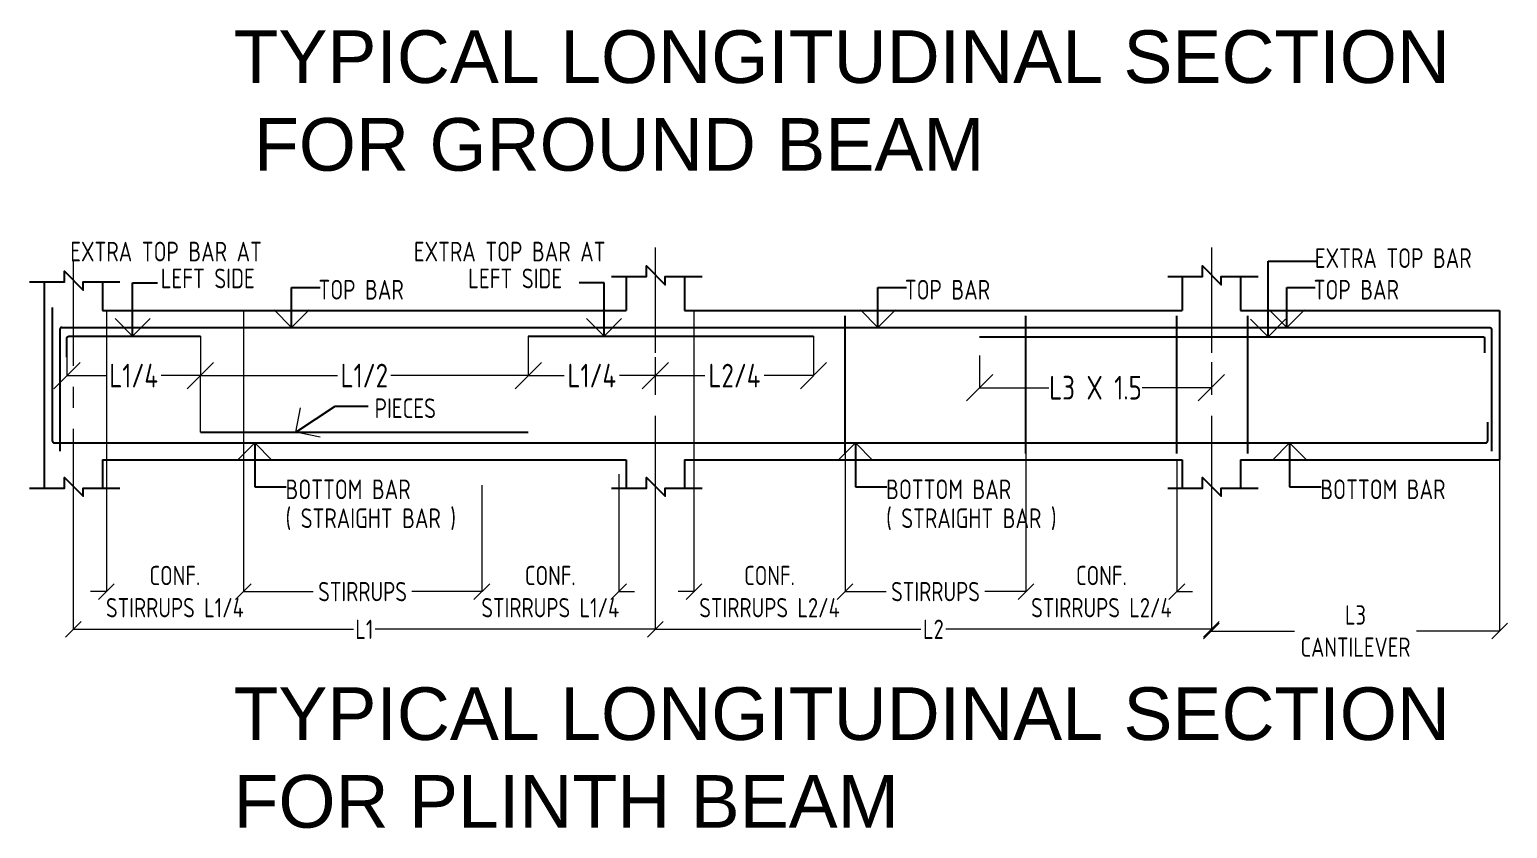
# Model space of a CAD drawing. Header units: inches. Extents: x -605 to 2991212, y -2872845 to 0.
# Drawn here: x 2526696 to 2548678, y -2734052 to -2722176 of the extents above; entities that cross this region are included whole.
import ezdxf

# ---------------------------------------------------------------- set-up
doc = ezdxf.new("R2010")
doc.units = ezdxf.units.IN
doc.header["$LTSCALE"] = 600
doc.header["$MEASUREMENT"] = 0
doc.linetypes.add('CENTER', pattern=[2, 1.25, -0.25, 0.25, -0.25])
doc.linetypes.add('CONTINOUS', pattern=[0])
for name, color, linetype, lineweight in [('CENTRE LINE', 251, 'CENTER', 0), ('rDIMension', 1, 'Continuous', 18), ('rRCC 1', 3, 'Continuous', 25), ('rRCC 2', 40, 'Continuous', 15), ('rREINF 1', 1, 'Continuous', 25)]:
    doc.layers.add(name, color=color, linetype=linetype, lineweight=lineweight)
doc.layers.add('rFOUNDATION', color=7, linetype='CONTINOUS', lineweight=15, true_color=0xd26722)
doc.styles.add('DIM', font='geniso.shx', dxfattribs={"width": 0.85})
doc.styles.get("Standard").update_dxf_attribs({"font": 'arial.ttf'})
doc.dimstyles.new('ST-100', dxfattribs={"dimscale": 100, "dimtxt": 2.5, "dimasz": 2, "dimexe": 0.18, "dimexo": 0.0625, "dimgap": 0.2, "dimtad": 0, "dimdec": 0, "dimzin": 0, "dimdsep": 46, "dimtxsty": 'DIM', "dimblk": 'OPEN90', "dimcen": 0.09, "dimclrd": 256, "dimclrt": 7, "dimadec": 0, "dimazin": 0, "dimtfac": 1, "dimtdec": 0, "dimtofl": 0, "dimtmove": 0, "dimatfit": 3, "dimldrblk": 'OPEN90', "dimfxl": 1, "dimtolj": 1, "dimtzin": 0, "dimlwd": -1, "dimarcsym": 0})

# ---------------------------------------------------------------- blocks, each defined once
blk = doc.blocks.new('_Open90')
at = {"color": 0, "linetype": 'ByBlock', "lineweight": -2}
for p, q in [((-0.5, 0.5), (0, 0)), ((0, 0), (-1, 0)), ((0, 0), (-0.5, -0.5))]:
    blk.add_line(p, q, dxfattribs=at)
blk = doc.blocks.new('_Oblique')
at = {"color": 0, "lineweight": -2}
blk.add_line((-0.5, -0.5), (0.5, 0.5), dxfattribs=at)
blk = doc.blocks.new('*D2619')
at = {"layer": 'Defpoints', "color": 0}
for p in [(1429291.3, -845770.8), (1430072.7, -845770.8), (1430072.7, -847373.5)]:
    blk.add_point(p, dxfattribs=at)
at = {"layer": 'rDIMension', "color": 0, "lineweight": -2}
for p, q in [((1429291.3, -845770.8), (1429291.3, -847373.5)), ((1430072.7, -845770.8), (1430072.7, -847373.5))]:
    blk.add_line(p, q, dxfattribs=at)
at = {"layer": 'rDIMension'}
for p, q in [((1429291.3, -847373.5), (1429201.3, -847373.5)), ((1430072.7, -847373.5), (1430162.7, -847373.5))]:
    blk.add_line(p, q, dxfattribs=at)
at = {"layer": 'rDIMension', "xscale": 90, "yscale": 90, "zscale": 90}
blk.add_blockref('_Oblique', (1429291.3, -847373.5), dxfattribs=at)
at = {"layer": 'rDIMension', "xscale": 90, "yscale": 90, "zscale": 90, "rotation": 180}
blk.add_blockref('_Oblique', (1430072.7, -847373.5), dxfattribs=at)
at = {"layer": 'rDIMension', "color": 7, "insert": (1429682, -847373.5), "char_height": 110, "attachment_point": 5, "style": 'DIM'}
blk.add_mtext('\\A1;CONF.\\PSTIRRUPS L1/4', dxfattribs=at)
blk = doc.blocks.new('*D2620')
at = {"layer": 'Defpoints', "color": 0}
for p in [(1432214, -846703.3), (1431432.6, -846766.2), (1432214, -847373.5)]:
    blk.add_point(p, dxfattribs=at)
at = {"layer": 'rDIMension', "color": 0, "lineweight": -2}
for p, q in [((1432214, -846703.3), (1432214, -847373.5)), ((1431432.6, -846766.2), (1431432.6, -847373.5))]:
    blk.add_line(p, q, dxfattribs=at)
at = {"layer": 'rDIMension'}
for p, q in [((1431432.6, -847373.5), (1431342.6, -847373.5)), ((1432214, -847373.5), (1432304, -847373.5))]:
    blk.add_line(p, q, dxfattribs=at)
at = {"layer": 'rDIMension', "xscale": 90, "yscale": 90, "zscale": 90}
blk.add_blockref('_Oblique', (1431432.6, -847373.5), dxfattribs=at)
at = {"layer": 'rDIMension', "xscale": 90, "yscale": 90, "zscale": 90, "rotation": 180}
blk.add_blockref('_Oblique', (1432214, -847373.5), dxfattribs=at)
at = {"layer": 'rDIMension', "color": 7, "insert": (1431823.3, -847373.5), "char_height": 110, "attachment_point": 5, "style": 'DIM'}
blk.add_mtext('\\A1;CONF.\\PSTIRRUPS L1/4', dxfattribs=at)
blk = doc.blocks.new('*D2621')
at = {"layer": 'Defpoints', "color": 0}
for p in [(1431432.6, -846878.1), (1430072.7, -847191.2), (1431432.6, -847373.5)]:
    blk.add_point(p, dxfattribs=at)
at = {"layer": 'rDIMension', "color": 0, "lineweight": -2}
for p, q in [((1431432.6, -846878.1), (1431432.6, -847373.5)), ((1430072.7, -847191.2), (1430072.7, -847373.5))]:
    blk.add_line(p, q, dxfattribs=at)
at = {"layer": 'rDIMension'}
for p, q in [((1430072.7, -847373.5), (1430470.9, -847373.5)), ((1431432.6, -847373.5), (1431034.4, -847373.5))]:
    blk.add_line(p, q, dxfattribs=at)
at = {"layer": 'rDIMension', "xscale": 90, "yscale": 90, "zscale": 90, "rotation": 180}
blk.add_blockref('_Oblique', (1430072.7, -847373.5), dxfattribs=at)
at = {"layer": 'rDIMension', "xscale": 90, "yscale": 90, "zscale": 90}
blk.add_blockref('_Oblique', (1431432.6, -847373.5), dxfattribs=at)
at = {"layer": 'rDIMension', "color": 7, "insert": (1430752.6, -847373.5), "char_height": 110, "attachment_point": 5, "style": 'DIM'}
blk.add_mtext('\\A1;STIRRUPS', dxfattribs=at)
blk = doc.blocks.new('*D2622')
at = {"layer": 'Defpoints', "color": 0}
for p in [(1432642.9, -845770.8), (1433504.8, -846622.4), (1433504.8, -847373.5)]:
    blk.add_point(p, dxfattribs=at)
at = {"layer": 'rDIMension', "color": 0, "lineweight": -2}
for p, q in [((1432642.9, -845770.8), (1432642.9, -847373.5)), ((1433504.8, -846622.4), (1433504.8, -847373.5))]:
    blk.add_line(p, q, dxfattribs=at)
at = {"layer": 'rDIMension'}
for p, q in [((1432642.9, -847373.5), (1432552.9, -847373.5)), ((1433504.8, -847373.5), (1433594.8, -847373.5))]:
    blk.add_line(p, q, dxfattribs=at)
at = {"layer": 'rDIMension', "xscale": 90, "yscale": 90, "zscale": 90}
blk.add_blockref('_Oblique', (1432642.9, -847373.5), dxfattribs=at)
at = {"layer": 'rDIMension', "xscale": 90, "yscale": 90, "zscale": 90, "rotation": 180}
blk.add_blockref('_Oblique', (1433504.8, -847373.5), dxfattribs=at)
at = {"layer": 'rDIMension', "color": 7, "insert": (1433073.9, -847373.5), "char_height": 110, "attachment_point": 5, "style": 'DIM'}
blk.add_mtext('\\A1;CONF.\\PSTIRRUPS L2/4', dxfattribs=at)
blk = doc.blocks.new('*D2623')
at = {"layer": 'Defpoints', "color": 0}
for p in [(1432422.6, -846916.7), (1435594.7, -846916.7), (1435594.7, -847588.4)]:
    blk.add_point(p, dxfattribs=at)
at = {"layer": 'rDIMension', "color": 0, "lineweight": -2}
for p, q in [((1432422.6, -846916.7), (1432422.6, -847588.4)), ((1435594.7, -846916.7), (1435594.7, -847588.4))]:
    blk.add_line(p, q, dxfattribs=at)
at = {"layer": 'rDIMension'}
for p, q in [((1432422.6, -847588.4), (1433937.2, -847588.4)), ((1435594.7, -847588.4), (1434080.1, -847588.4))]:
    blk.add_line(p, q, dxfattribs=at)
at = {"layer": 'rDIMension', "xscale": 90, "yscale": 90, "zscale": 90, "rotation": 180}
blk.add_blockref('_Oblique', (1432422.6, -847588.4), dxfattribs=at)
at = {"layer": 'rDIMension', "xscale": 90, "yscale": 90, "zscale": 90}
blk.add_blockref('_Oblique', (1435594.7, -847588.4), dxfattribs=at)
at = {"layer": 'rDIMension', "color": 7, "insert": (1434008.7, -847588.4), "char_height": 110, "attachment_point": 5, "style": 'DIM'}
blk.add_mtext('\\A1;L2', dxfattribs=at)
blk = doc.blocks.new('*D2624')
at = {"layer": 'Defpoints', "color": 0}
for p in [(1429102.5, -846916.7), (1432422.6, -846916.7), (1429102.5, -847588.4)]:
    blk.add_point(p, dxfattribs=at)
at = {"layer": 'rDIMension', "color": 0, "lineweight": -2}
for p, q in [((1429102.5, -846916.7), (1429102.5, -847588.4)), ((1432422.6, -846916.7), (1432422.6, -847588.4))]:
    blk.add_line(p, q, dxfattribs=at)
at = {"layer": 'rDIMension'}
for p, q in [((1429102.5, -847588.4), (1430700.4, -847588.4)), ((1432422.6, -847588.4), (1430824.6, -847588.4))]:
    blk.add_line(p, q, dxfattribs=at)
at = {"layer": 'rDIMension', "xscale": 90, "yscale": 90, "zscale": 90, "rotation": 180}
blk.add_blockref('_Oblique', (1429102.5, -847588.4), dxfattribs=at)
at = {"layer": 'rDIMension', "xscale": 90, "yscale": 90, "zscale": 90}
blk.add_blockref('_Oblique', (1432422.6, -847588.4), dxfattribs=at)
at = {"layer": 'rDIMension', "color": 7, "insert": (1430762.5, -847588.4), "char_height": 110, "attachment_point": 5, "style": 'DIM'}
blk.add_mtext('\\A1;L1', dxfattribs=at)
blk = doc.blocks.new('*D2625')
at = {"layer": 'Defpoints', "color": 0}
for p in [(1433504.8, -846586.3), (1434536.8, -846586.3), (1434536.8, -847373.5)]:
    blk.add_point(p, dxfattribs=at)
at = {"layer": 'rDIMension', "color": 0, "lineweight": -2}
for p, q in [((1433504.8, -846586.3), (1433504.8, -847373.5)), ((1434536.8, -846586.3), (1434536.8, -847373.5))]:
    blk.add_line(p, q, dxfattribs=at)
at = {"layer": 'rDIMension'}
for p, q in [((1433504.8, -847373.5), (1433739, -847373.5)), ((1434536.8, -847373.5), (1434302.5, -847373.5))]:
    blk.add_line(p, q, dxfattribs=at)
at = {"layer": 'rDIMension', "xscale": 90, "yscale": 90, "zscale": 90, "rotation": 180}
blk.add_blockref('_Oblique', (1433504.8, -847373.5), dxfattribs=at)
at = {"layer": 'rDIMension', "xscale": 90, "yscale": 90, "zscale": 90}
blk.add_blockref('_Oblique', (1434536.8, -847373.5), dxfattribs=at)
at = {"layer": 'rDIMension', "color": 7, "insert": (1434020.8, -847373.5), "char_height": 110, "attachment_point": 5, "style": 'DIM'}
blk.add_mtext('\\A1;STIRRUPS', dxfattribs=at)
blk = doc.blocks.new('*D2626')
at = {"layer": 'Defpoints', "color": 0}
for p in [(1434536.8, -846586.3), (1435397.3, -846622.4), (1435397.3, -847373.5)]:
    blk.add_point(p, dxfattribs=at)
at = {"layer": 'rDIMension', "color": 0, "lineweight": -2}
for p, q in [((1434536.8, -846586.3), (1434536.8, -847373.5)), ((1435397.3, -846622.4), (1435397.3, -847373.5))]:
    blk.add_line(p, q, dxfattribs=at)
at = {"layer": 'rDIMension'}
for p, q in [((1434536.8, -847373.5), (1434446.8, -847373.5)), ((1435397.3, -847373.5), (1435487.3, -847373.5))]:
    blk.add_line(p, q, dxfattribs=at)
at = {"layer": 'rDIMension', "xscale": 90, "yscale": 90, "zscale": 90}
blk.add_blockref('_Oblique', (1434536.8, -847373.5), dxfattribs=at)
at = {"layer": 'rDIMension', "xscale": 90, "yscale": 90, "zscale": 90, "rotation": 180}
blk.add_blockref('_Oblique', (1435397.3, -847373.5), dxfattribs=at)
at = {"layer": 'rDIMension', "color": 7, "insert": (1434967, -847373.5), "char_height": 110, "attachment_point": 5, "style": 'DIM'}
blk.add_mtext('\\A1;CONF.\\PSTIRRUPS L2/4', dxfattribs=at)
blk = doc.blocks.new('*D2627')
at = {"layer": 'Defpoints', "color": 0}
for p in [(1434272.3, -846028.1), (1435594.7, -846065.7), (1435594.7, -846211)]:
    blk.add_point(p, dxfattribs=at)
at = {"layer": 'rDIMension', "color": 0, "lineweight": -2}
for p, q in [((1434272.3, -846028.1), (1434272.3, -846211)), ((1435594.7, -846065.7), (1435594.7, -846211))]:
    blk.add_line(p, q, dxfattribs=at)
at = {"layer": 'rDIMension'}
for p, q in [((1434272.3, -846211), (1434666.8, -846211)), ((1435594.7, -846211), (1435200.2, -846211))]:
    blk.add_line(p, q, dxfattribs=at)
at = {"layer": 'rDIMension', "xscale": 149.45, "yscale": 149.45, "zscale": 149.45, "rotation": 180}
blk.add_blockref('_Oblique', (1434272.3, -846211), dxfattribs=at)
at = {"layer": 'rDIMension', "xscale": 149.45, "yscale": 149.45, "zscale": 149.45}
blk.add_blockref('_Oblique', (1435594.7, -846211), dxfattribs=at)
at = {"layer": 'rDIMension', "color": 7, "insert": (1434933.5, -846211), "char_height": 135, "attachment_point": 5, "style": 'DIM'}
blk.add_mtext('\\A1;L3 X 1.5', dxfattribs=at)
blk = doc.blocks.new('*D2628')
at = {"layer": 'Defpoints', "color": 0}
for p in [(1437238.3, -846622.4), (1435594.7, -846916.7), (1437238.3, -847598.5)]:
    blk.add_point(p, dxfattribs=at)
at = {"layer": 'rDIMension', "color": 0, "lineweight": -2}
for p, q in [((1437238.3, -846622.4), (1437238.3, -847598.5)), ((1435594.7, -846916.7), (1435594.7, -847598.5))]:
    blk.add_line(p, q, dxfattribs=at)
at = {"layer": 'rDIMension'}
for p, q in [((1435594.7, -847598.5), (1436069.3, -847598.5)), ((1437238.3, -847598.5), (1436763.8, -847598.5))]:
    blk.add_line(p, q, dxfattribs=at)
at = {"layer": 'rDIMension', "xscale": 90, "yscale": 90, "zscale": 90, "rotation": 180}
blk.add_blockref('_Oblique', (1435594.7, -847598.5), dxfattribs=at)
at = {"layer": 'rDIMension', "xscale": 90, "yscale": 90, "zscale": 90}
blk.add_blockref('_Oblique', (1437238.3, -847598.5), dxfattribs=at)
at = {"layer": 'rDIMension', "color": 7, "insert": (1436416.5, -847598.5), "char_height": 110, "attachment_point": 5, "style": 'DIM'}
blk.add_mtext('\\A1;L3\\PCANTILEVER', dxfattribs=at)
blk = doc.blocks.new('*D2629')
at = {"layer": 'Defpoints', "color": 0}
for p in [(1429066.2, -846037.5), (1429827.5, -846141.9), (1429827.5, -846465.3)]:
    blk.add_point(p, dxfattribs=at)
at = {"layer": 'rDIMension', "color": 0, "lineweight": -2}
for p, q in [((1429066.2, -846037.5), (1429066.2, -846141.9)), ((1429827.5, -846465.3), (1429827.5, -846141.9))]:
    blk.add_line(p, q, dxfattribs=at)
at = {"layer": 'rDIMension'}
for p, q in [((1429066.2, -846141.9), (1429289.1, -846141.9)), ((1429827.5, -846141.9), (1429604.5, -846141.9))]:
    blk.add_line(p, q, dxfattribs=at)
at = {"layer": 'rDIMension', "xscale": 149.45, "yscale": 149.45, "zscale": 149.45, "rotation": 180}
blk.add_blockref('_Oblique', (1429066.2, -846141.9), dxfattribs=at)
at = {"layer": 'rDIMension', "xscale": 149.45, "yscale": 149.45, "zscale": 149.45}
blk.add_blockref('_Oblique', (1429827.5, -846141.9), dxfattribs=at)
at = {"layer": 'rDIMension', "color": 7, "insert": (1429446.8, -846141.9), "char_height": 135, "attachment_point": 5, "style": 'DIM'}
blk.add_mtext('\\A1;L1/4', dxfattribs=at)
blk = doc.blocks.new('*D2630')
at = {"layer": 'Defpoints', "color": 0}
for p in [(1431697.6, -846055.2), (1432422.6, -846037.5), (1431697.6, -846141.9)]:
    blk.add_point(p, dxfattribs=at)
at = {"layer": 'rDIMension', "color": 0, "lineweight": -2}
for p, q in [((1431697.6, -846055.2), (1431697.6, -846141.9)), ((1432422.6, -846037.5), (1432422.6, -846141.9))]:
    blk.add_line(p, q, dxfattribs=at)
at = {"layer": 'rDIMension'}
for p, q in [((1431697.6, -846141.9), (1431902.4, -846141.9)), ((1432422.6, -846141.9), (1432217.8, -846141.9))]:
    blk.add_line(p, q, dxfattribs=at)
at = {"layer": 'rDIMension', "xscale": 149.45, "yscale": 149.45, "zscale": 149.45, "rotation": 180}
blk.add_blockref('_Oblique', (1431697.6, -846141.9), dxfattribs=at)
at = {"layer": 'rDIMension', "xscale": 149.45, "yscale": 149.45, "zscale": 149.45}
blk.add_blockref('_Oblique', (1432422.6, -846141.9), dxfattribs=at)
at = {"layer": 'rDIMension', "color": 7, "insert": (1432060.1, -846141.9), "char_height": 135, "attachment_point": 5, "style": 'DIM'}
blk.add_mtext('\\A1;L1/4', dxfattribs=at)
blk = doc.blocks.new('*D2631')
at = {"layer": 'Defpoints', "color": 0}
for p in [(1429827.5, -845917.3), (1431697.6, -845917.3), (1431697.6, -846141.9)]:
    blk.add_point(p, dxfattribs=at)
at = {"layer": 'rDIMension', "color": 0, "lineweight": -2}
for p, q in [((1429827.5, -845917.3), (1429827.5, -846141.9)), ((1431697.6, -845917.3), (1431697.6, -846141.9))]:
    blk.add_line(p, q, dxfattribs=at)
at = {"layer": 'rDIMension'}
for p, q in [((1429827.5, -846141.9), (1430610.5, -846141.9)), ((1431697.6, -846141.9), (1430914.5, -846141.9))]:
    blk.add_line(p, q, dxfattribs=at)
at = {"layer": 'rDIMension', "xscale": 149.45, "yscale": 149.45, "zscale": 149.45, "rotation": 180}
blk.add_blockref('_Oblique', (1429827.5, -846141.9), dxfattribs=at)
at = {"layer": 'rDIMension', "xscale": 149.45, "yscale": 149.45, "zscale": 149.45}
blk.add_blockref('_Oblique', (1431697.6, -846141.9), dxfattribs=at)
at = {"layer": 'rDIMension', "color": 7, "insert": (1430762.5, -846141.9), "char_height": 135, "attachment_point": 5, "style": 'DIM'}
blk.add_mtext('\\A1;L1/2', dxfattribs=at)
blk = doc.blocks.new('*D2632')
at = {"layer": 'Defpoints', "color": 0}
for p in [(1433325, -845917.3), (1432422.6, -846037.5), (1433325, -846141.9)]:
    blk.add_point(p, dxfattribs=at)
at = {"layer": 'rDIMension', "color": 0, "lineweight": -2}
for p, q in [((1433325, -845917.3), (1433325, -846141.9)), ((1432422.6, -846037.5), (1432422.6, -846141.9))]:
    blk.add_line(p, q, dxfattribs=at)
at = {"layer": 'rDIMension'}
for p, q in [((1432422.6, -846141.9), (1432704.6, -846141.9)), ((1433325, -846141.9), (1433042.9, -846141.9))]:
    blk.add_line(p, q, dxfattribs=at)
at = {"layer": 'rDIMension', "xscale": 149.45, "yscale": 149.45, "zscale": 149.45, "rotation": 180}
blk.add_blockref('_Oblique', (1432422.6, -846141.9), dxfattribs=at)
at = {"layer": 'rDIMension', "xscale": 149.45, "yscale": 149.45, "zscale": 149.45}
blk.add_blockref('_Oblique', (1433325, -846141.9), dxfattribs=at)
at = {"layer": 'rDIMension', "color": 7, "insert": (1432873.8, -846141.9), "char_height": 135, "attachment_point": 5, "style": 'DIM'}
blk.add_mtext('\\A1;L2/4', dxfattribs=at)
blk = doc.blocks.new('TYPGB')
at = {"layer": 'CENTRE LINE', "color": 8, "linetype": 'CENTER', "ltscale": 0.8}
for points in [[(1432422.6, -845411.4), (1432422.6, -846916.7)], [(1435594.7, -845411.4), (1435594.7, -846916.7)], [(1429102.5, -845485.4), (1429102.5, -846916.7)]]:
    blk.add_lwpolyline(points, dxfattribs=at)
at = {"layer": 'rRCC 1'}
for p, q in [((1428936.4, -845608.3), (1428936.4, -846784.3)), ((1429268.5, -845608.3), (1429268.5, -845770.8)), ((1432256.5, -845577.9), (1432256.5, -845770.8)), ((1432588.6, -845577.9), (1432588.6, -845770.8)), ((1435428.7, -845577.9), (1435428.7, -845770.8)), ((1435760.8, -845577.9), (1435760.8, -845770.8)), ((1429268.5, -845770.8), (1432256.5, -845770.8)), ((1432588.6, -845770.8), (1435428.7, -845770.8)), ((1435760.8, -845770.8), (1437238.3, -845770.8)), ((1429268.5, -846622.4), (1429268.5, -846784.3)), ((1429268.5, -846622.4), (1432256.5, -846622.4)), ((1432256.5, -846622.4), (1432256.5, -846784.3)), ((1432588.6, -846622.4), (1432588.6, -846784.3)), ((1432588.6, -846622.4), (1435428.7, -846622.4)), ((1435428.7, -846622.4), (1435428.7, -846784.3)), ((1435760.8, -846622.4), (1435760.8, -846784.3)), ((1435760.8, -846622.4), (1437238.3, -846622.4))]:
    blk.add_line(p, q, dxfattribs=at)
for points in [[(1428853, -845608.3), (1429051.6, -845608.3), (1429051.6, -845547), (1429158.8, -845654.2), (1429158.8, -845608.3), (1429368.9, -845608.3)], [(1432173.1, -845577.9), (1432371.7, -845577.9), (1432371.7, -845516.7), (1432478.9, -845623.9), (1432478.9, -845577.9), (1432689.1, -845577.9)], [(1435345.3, -845577.9), (1435543.9, -845577.9), (1435543.9, -845516.7), (1435651.1, -845623.9), (1435651.1, -845577.9), (1435861.2, -845577.9)], [(1437238.3, -845770.8), (1437238.3, -846622.4)], [(1428853, -846784.3), (1429051.6, -846784.3), (1429051.6, -846723), (1429158.8, -846830.2), (1429158.8, -846784.3), (1429368.9, -846784.3)], [(1432173.1, -846784.3), (1432371.7, -846784.3), (1432371.7, -846723), (1432478.9, -846830.2), (1432478.9, -846784.3), (1432689.1, -846784.3)], [(1435345.3, -846784.3), (1435543.9, -846784.3), (1435543.9, -846723), (1435651.1, -846830.2), (1435651.1, -846784.3), (1435861.2, -846784.3)]]:
    blk.add_lwpolyline(points, dxfattribs=at)
at = {"layer": 'rREINF 1'}
for p, q in [((1428982.9, -845753.4), (1428982.9, -846514.1)), ((1429026.5, -845878.4), (1429026.5, -846572.8)), ((1429037.7, -845867.2), (1432880.1, -845867.2))]:
    blk.add_line(p, q, dxfattribs=at)
for points in [[(1433504.8, -846586.3), (1433504.8, -845800.7)], [(1434536.8, -846586.3), (1434536.8, -845800.7)], [(1435397.3, -846586.3), (1435397.3, -845800.7)], [(1435802.3, -846586.3), (1435802.3, -845800.7)], [(1431697.6, -845917.3), (1433325, -845917.3)], [(1429827.5, -846465.3), (1431697.6, -846465.3)]]:
    blk.add_lwpolyline(points, dxfattribs=at)
for points in [[(1432357.8, -845867.2), (1437180.1, -845867.2, -0.414214), (1437191.4, -845878.4), (1437191.4, -846572.7)], [(1429066.2, -846037.5), (1429066.2, -845928.5, -0.414214), (1429077.4, -845917.3), (1429827.5, -845917.3)], [(1434272.3, -845920.4), (1437142, -845920.4, -0.414214), (1437153.3, -845931.6), (1437153.3, -846011.4)], [(1428994.1, -846525.3), (1437159.8, -846525.3, 0.414214), (1437171, -846514.1), (1437171, -846406.9)]]:
    blk.add_lwpolyline(points, format="xyb", dxfattribs=at)
for centre, start, end in [((1429037.7, -845878.4), 90, 180), ((1428994.1, -846514.1), 180, 270)]:
    blk.add_arc(centre, 11.2, start, end, dxfattribs=at)
at = {"layer": 'rRCC 2', "char_height": 300, "attachment_point": 1}
for s, insert in [('TYPICAL LONGITUDINAL SECTION\\P FOR GROUND BEAM', (1430016.6, -844173.7)), ('TYPICAL LONGITUDINAL SECTION\\PFOR PLINTH BEAM', (1430016.6, -847919.3))]:
    blk.add_mtext_dynamic_manual_height_columns(s, width=7335.812, gutter_width=0, heights=[1081.1], dxfattribs=dict(at, insert=insert))
at = {"layer": 'rREINF 1', "color": 7, "linetype": 'ByBlock', "style": 'DIM', "width": 0.85}
for s, height, p in [('EXTRA TOP BAR AT ', 112.058, (1429085, -845491)), ('EXTRA TOP BAR AT ', 112.058, (1431045, -845491)), ('EXTRA TOP BAR', 112.058, (1436184.5, -845528.2)), ('LEFT SIDE', 112.06, (1429601, -845644)), ('LEFT SIDE', 112.06, (1431354.7, -845644)), ('TOP BAR', 112.06, (1430501, -845708.4)), ('TOP BAR', 112.06, (1433845.6, -845708.4)), ('TOP BAR', 112.06, (1436177.9, -845708.4)), ('PIECES', 112.06, (1430821.2, -846384.2)), ('BOTTOM BAR', 112.06, (1430313.3, -846846.4)), ('BOTTOM BAR', 112.06, (1433739.1, -846846.4)), ('BOTTOM BAR', 112.06, (1436216.3, -846846.4)), ('( STRAIGHT BAR )', 112.058, (1430313.3, -847011.2)), ('( STRAIGHT BAR )', 112.058, (1433739.1, -847011.2))]:
    blk.add_text(s, height=height, dxfattribs=at).set_placement(p)
at = {"layer": 'rDIMension', "linetype": 'ByBlock'}
for base, p1, p2, text, picture, middle in [((1430072.7, -847373.5), (1429291.3, -845770.8), (1430072.7, -845770.8), 'CONF.\\PSTIRRUPS L1/4', '*D2619', (1429682, -847373.5)), ((1433504.8, -847373.5), (1432642.9, -845770.8), (1433504.8, -846622.4), 'CONF.\\PSTIRRUPS L2/4', '*D2622', (1433073.9, -847373.5)), ((1435397.3, -847373.5), (1434536.8, -846586.3), (1435397.3, -846622.4), 'CONF.\\PSTIRRUPS L2/4', '*D2626', (1434967, -847373.5)), ((1432214, -847373.5), (1431432.6, -846766.2), (1432214, -846703.3), 'CONF.\\PSTIRRUPS L1/4', '*D2620', (1431823.3, -847373.5))]:
    dim = blk.add_linear_dim(base=base, p1=p1, p2=p2, text=text, dimstyle='ST-100', override={"dimtxt": 1.1, "dimasz": 0.9, "dimexe": 0, "dimexo": 0, "dimblk": 'Oblique', "dimldrblk": 'Oblique', "dimfxl": 3, "dimtfillclr": 256, "dimarcsym": 1}, dxfattribs=at)
    dim.commit()
    dim.dimension.update_dxf_attribs({"geometry": picture, "text_midpoint": middle, "dimtype": 160})
for base, p1, p2, text, override, picture, middle in [((1431697.6, -846141.9), (1429827.5, -845917.3), (1431697.6, -845917.3), 'L1/2', {"dimtxt": 1.35, "dimasz": 1.4945, "dimexe": 0, "dimexo": 0, "dimblk": 'Oblique', "dimldrblk": 'Oblique', "dimfxl": 3, "dimtfillclr": 256, "dimarcsym": 1}, '*D2631', (1430762.5, -846141.9)), ((1435594.7, -846211), (1434272.3, -846028.1), (1435594.7, -846065.7), 'L3 X 1.5', {"dimtxt": 1.35, "dimasz": 1.4945, "dimexe": 0, "dimexo": 0, "dimblk": 'Oblique', "dimldrblk": 'Oblique', "dimfxl": 3, "dimtfillclr": 256, "dimarcsym": 1}, '*D2627', (1434933.5, -846211)), ((1429827.5, -846141.9), (1429066.2, -846037.5), (1429827.5, -846465.3), 'L1/4', {"dimtxt": 1.35, "dimasz": 1.4945, "dimexe": 0, "dimexo": 0, "dimblk": 'Oblique', "dimldrblk": 'Oblique', "dimfxl": 3, "dimtfillclr": 256, "dimarcsym": 1}, '*D2629', (1429446.8, -846141.9)), ((1434536.8, -847373.5), (1433504.8, -846586.3), (1434536.8, -846586.3), 'STIRRUPS', {"dimtxt": 1.1, "dimasz": 0.9, "dimexe": 0, "dimexo": 0, "dimblk": 'Oblique', "dimldrblk": 'Oblique', "dimfxl": 3, "dimtfillclr": 256, "dimarcsym": 1}, '*D2625', (1434020.8, -847373.5)), ((1437238.3, -847598.5), (1435594.7, -846916.7), (1437238.3, -846622.4), 'L3\\PCANTILEVER', {"dimtxt": 1.1, "dimasz": 0.9, "dimexe": 0, "dimexo": 0, "dimblk": 'Oblique', "dimldrblk": 'Oblique', "dimfxl": 3, "dimtfillclr": 256, "dimarcsym": 1}, '*D2628', (1436416.5, -847598.5)), ((1431432.6, -847373.5), (1430072.7, -847191.2), (1431432.6, -846878.1), 'STIRRUPS', {"dimtxt": 1.1, "dimasz": 0.9, "dimexe": 0, "dimexo": 0, "dimblk": 'Oblique', "dimldrblk": 'Oblique', "dimfxl": 3, "dimtfillclr": 256, "dimarcsym": 1}, '*D2621', (1430752.6, -847373.5)), ((1429102.5, -847588.4), (1432422.6, -846916.7), (1429102.5, -846916.7), 'L1', {"dimtxt": 1.1, "dimasz": 0.9, "dimexe": 0, "dimexo": 0, "dimblk": 'Oblique', "dimldrblk": 'Oblique', "dimfxl": 3, "dimtfillclr": 256, "dimarcsym": 1}, '*D2624', (1430762.5, -847588.4)), ((1435594.7, -847588.4), (1432422.6, -846916.7), (1435594.7, -846916.7), 'L2', {"dimtxt": 1.1, "dimasz": 0.9, "dimexe": 0, "dimexo": 0, "dimblk": 'Oblique', "dimldrblk": 'Oblique', "dimfxl": 3, "dimtfillclr": 256, "dimarcsym": 1}, '*D2623', (1434008.7, -847588.4))]:
    dim = blk.add_linear_dim(base=base, p1=p1, p2=p2, text=text, dimstyle='ST-100', override=override, dxfattribs=at)
    dim.commit()
    dim.dimension.update_dxf_attribs({"geometry": picture, "text_midpoint": middle})
for base, p2, angle, text, picture, middle in [((1433325, -846141.9), (1433325, -845917.3), 0, 'L2/4', '*D2632', (1432873.8, -846141.9)), ((1431697.6, -846141.9), (1431697.6, -846055.2), 180, 'L1/4', '*D2630', (1432060.1, -846141.9))]:
    dim = blk.add_linear_dim(base=base, p1=(1432422.6, -846037.5), p2=p2, angle=angle, text=text, dimstyle='ST-100', override={"dimtxt": 1.35, "dimasz": 1.4945, "dimexe": 0, "dimexo": 0, "dimblk": 'Oblique', "dimldrblk": 'Oblique', "dimfxl": 3, "dimtfillclr": 256, "dimarcsym": 1}, dxfattribs=at)
    dim.commit()
    dim.dimension.update_dxf_attribs({"geometry": picture, "text_midpoint": middle})
at = {"layer": 'rREINF 1'}
for points in [[(1435918.1, -845920.4), (1435918.1, -845489.8), (1436193.3, -845489.8)], [(1429440.4, -845917.3), (1429440.4, -845612.9), (1429582, -845612.9)], [(1430348.1, -845867.2), (1430348.1, -845640.3), (1430509.8, -845640.3)], [(1432130.3, -845917.3), (1432130.3, -845612.9), (1431988.7, -845612.9)], [(1433692.7, -845867.2), (1433692.7, -845640.3), (1433854.4, -845640.3)], [(1436025, -845867.2), (1436025, -845640.3), (1436186.7, -845640.3)], [(1430371.5, -846465.3), (1430595.8, -846316.2), (1430784.5, -846316.2)], [(1430137.7, -846525.3), (1430137.7, -846776.3), (1430316.9, -846776.3)], [(1433563.5, -846525.3), (1433563.5, -846776.3), (1433742.7, -846776.3)], [(1436040.7, -846525.3), (1436040.7, -846776.3), (1436219.9, -846776.3)]]:
    blk.add_leader(points, dimstyle='ST-100', dxfattribs=at)

msp = doc.modelspace()

# ---------------------------------------------------------------- block references
at = {"layer": 'rFOUNDATION', "linetype": 'ByBlock', "xscale": 2.607453755915113, "yscale": 2.607453755915113, "zscale": 2.607453755915113}
msp.add_blockref('TYPGB', (-1198972, -521044.3), dxfattribs=at)

doc.saveas('drawing.dxf')
